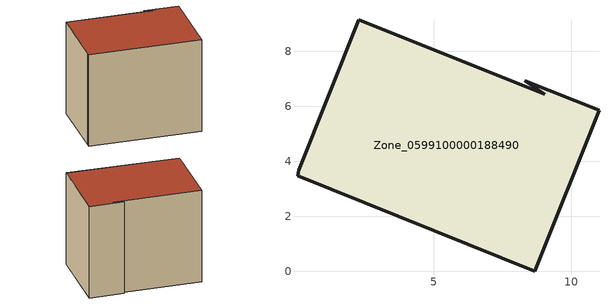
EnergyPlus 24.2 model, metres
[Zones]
Zone_0599100000188490
 floor ground (C_G): 8.31,6.94 11.01,5.86 8.67,0 0.04,3.47 0.08,3.68 2.26,9.15 9.04,6.43 z0.09
 wall outside (C_F): 11.01,5.86 8.31,6.94 9.04,6.43 2.26,9.15 0.08,3.68 0.04,3.47 8.67,0 11.01,5.86 z0.09:8.12
 roof outside (C_R): 8.31,6.94 9.04,6.43 2.26,9.15 0.08,3.68 0.04,3.47 8.67,0 11.01,5.86 z8.12
[BUILDING]
Pand.0599100000188490: North Axis=0; Terrain=City; Loads Convergence Tolerance Value=0.04; Temperature Convergence Tolerance Value=0.4; Solar Distribution=FullExterior; Maximum Number of Warmup Days=25; Minimum Number of Warmup Days=1
[Site:Location]
Rotterdam.The.Hague.AP_ZH_NLD Design_Conditions: Latitude=51.96; Longitude=4.45; Time Zone=1; Elevation=-4.5
[SITE:GROUNDTEMPERATURE:BUILDINGSURFACE]
18, 18, 18, 18, 18, 18, 18, 18, 18, 18, 18, 18
[MATERIAL] Thermal Absorptance=0.9; Solar Absorptance=0.7; Visible Absorptance=0.7
Name | Roughness | Thickness | Conductivity | Density | Specific Heat
G.TC.1965-1974 | MediumSmooth | 0.15 | 0.882353 | 540 | 1210
F.TC.1965-1974 | Rough | 0.3 | 0.697674 | 1920 | 840
R.TC.1965-1974 | MediumRough | 0.2 | 0.232558 | 1500 | 1000
[CONSTRUCTION]
C_G: G.TC.1965-1974
C_F: F.TC.1965-1974
C_R: R.TC.1965-1974
[ZONE]
Zone_0599100000188490: Type=1; Multiplier=1; Ceiling Height=Autocalculate; Volume=Autocalculate; Floor Area=autocalculate; Part of Total Floor Area=Yes
[ZONEINFILTRATION:DESIGNFLOWRATE]
Infil_Zone_0599100000188490: Zone or ZoneList or Space or SpaceList=Zone_0599100000188490; Schedule=AlwaysOn; Design Flow Rate Calculation Method=Flow/Area; Flow Rate per Floor Area=0.003; Constant Term Coefficient=1; Temperature Term Coefficient=0; Velocity Term Coefficient=0; Velocity Squared Term Coefficient=0
[HVACTEMPLATE:ZONE:IDEALLOADSAIRSYSTEM]
Zone_0599100000188490: Maximum Heating Supply Air Temperature=50; Minimum Cooling Supply Air Temperature=13; Maximum Heating Supply Air Humidity Ratio=0.0156; Minimum Cooling Supply Air Humidity Ratio=0.0077; Heating Limit=NoLimit; Cooling Limit=NoLimit; Dehumidification Control Type=ConstantSensibleHeatRatio; Cooling Sensible Heat Ratio=0.7; Dehumidification Setpoint=60; Humidification Control Type=None; Humidification Setpoint=30; Outdoor Air Method=None; Outdoor Air Flow Rate per Person=0.00944; Outdoor Air Flow Rate per Zone Floor Area=0; Outdoor Air Flow Rate per Zone=0; Demand Controlled Ventilation Type=None; Outdoor Air Economizer Type=NoEconomizer; Heat Recovery Type=None; Sensible Heat Recovery Effectiveness=0.7; Latent Heat Recovery Effectiveness=0.65
[ZONECONTROL:THERMOSTAT]
ThermostatControl_Zone_0599100000188490: Zone or ZoneList=Zone_0599100000188490; Control Type Schedule=DualSetpointControlType; Control 1=Thermostat_Zone_0599100000188490; Temperature Difference Between Cutout And Setpoint=0
[THERMOSTATSETPOINT:DUALSETPOINT]
Thermostat_Zone_0599100000188490: Heating Setpoint Temperature Schedule=HeatingSetpoint_Zone_0599100000188490; Cooling Setpoint Temperature Schedule=CoolingSetpoint_Zone_0599100000188490
[SCHEDULE:COMPACT]
HeatingSetpoint_Zone_0599100000188490: Through: 12/31, For: AllDays, Until: 24:00, 21
CoolingSetpoint_Zone_0599100000188490: Through: 12/31, For: AllDays, Until: 24:00, 24
DualSetpointControlType: Through: 12/31, For: AllDays, Until: 24:00, 4
AlwaysOn: Through: 12/31, For: AllDays, Until: 24:00, 1
